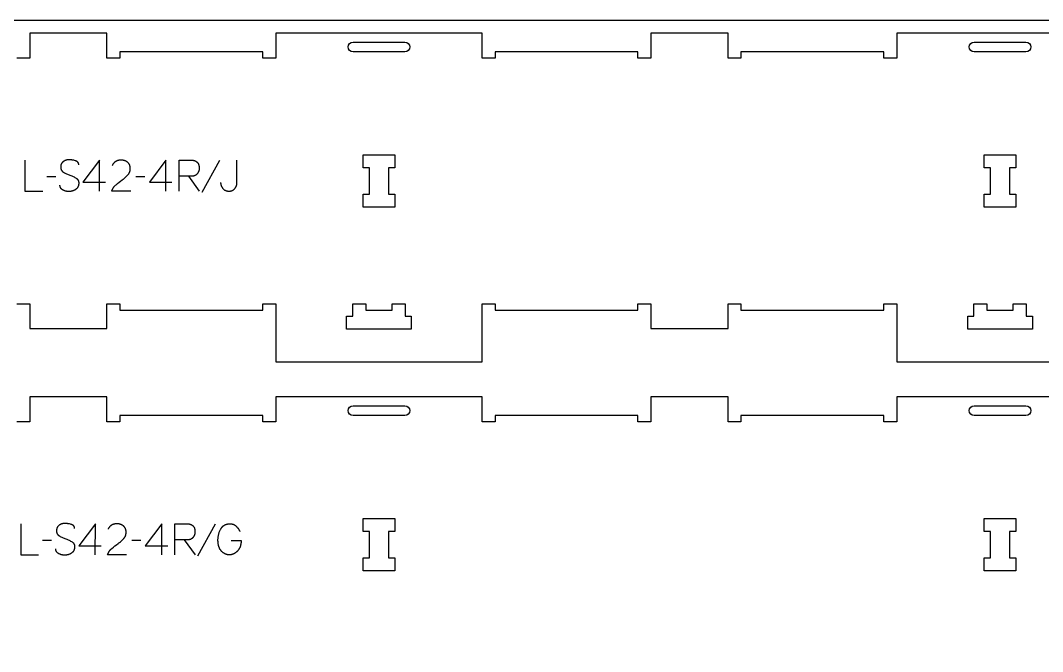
# Model space of a CAD drawing. Extents: x -10701 to -7518, y -36097 to -28504.
# Drawn here: x -9725 to -8737, y -32458 to -31848 of the extents above; entities that cross this region are included whole.
import ezdxf

# ---------------------------------------------------------------- set-up
doc = ezdxf.new("R2010")
doc.units = 0
for name, color, linetype in [('0_SHEET_SPRUCEPLY_2440X122', 1, 'CONTINUOUS'), ('1_ANYTOOL_1MMDEEP_LABELS_S', 2, 'CONTINUOUS'), ('3_ANYTOOL_CUTTHROUGH_INSID', 4, 'CONTINUOUS'), ('4_ANYTOOL_CUTTHROUGH_OUTSI', 5, 'CONTINUOUS')]:
    doc.layers.add(name, color=color, linetype=linetype)

msp = doc.modelspace()

# ---------------------------------------------------------------- linework, layer by layer
at = {"layer": '0_SHEET_SPRUCEPLY_2440X122'}
msp.add_lwpolyline([(-10329.71, -31847.8), (-10329.71, -33067.8), (-7889.71, -33067.8), (-7889.71, -31847.8)], close=True, dxfattribs=at)
at = {"layer": '1_ANYTOOL_1MMDEEP_LABELS_S'}
for points in [[(-9720.25, -31982.82), (-9720.25, -32012.82), (-9703.15, -32012.82)], [(-9668.27, -31987.4), (-9668.27, -31987.21), (-9668.27, -31987.12), (-9668.28, -31987.03), (-9668.29, -31986.94), (-9668.29, -31986.85), (-9668.3, -31986.76), (-9668.32, -31986.67), (-9668.33, -31986.59), (-9668.35, -31986.5), (-9668.36, -31986.42), (-9668.38, -31986.33), (-9668.4, -31986.25), (-9668.42, -31986.17), (-9668.45, -31986.09), (-9668.47, -31986.01), (-9668.5, -31985.93), (-9668.52, -31985.86), (-9668.55, -31985.78), (-9668.59, -31985.7), (-9668.62, -31985.63), (-9668.65, -31985.56), (-9668.69, -31985.49), (-9668.73, -31985.41), (-9668.77, -31985.34), (-9668.81, -31985.28), (-9668.85, -31985.21), (-9668.89, -31985.14), (-9668.94, -31985.07), (-9668.99, -31985.01), (-9669.03, -31984.95), (-9669.08, -31984.88), (-9669.14, -31984.82), (-9669.19, -31984.76), (-9669.25, -31984.7), (-9669.3, -31984.64), (-9669.36, -31984.58), (-9669.42, -31984.53), (-9669.48, -31984.47), (-9669.55, -31984.42), (-9669.61, -31984.36), (-9669.68, -31984.31), (-9669.75, -31984.26), (-9669.81, -31984.21), (-9669.89, -31984.16), (-9669.96, -31984.11), (-9670.03, -31984.06), (-9670.11, -31984.02), (-9670.19, -31983.97), (-9670.27, -31983.93), (-9670.35, -31983.89), (-9670.43, -31983.84), (-9670.6, -31983.76), (-9670.78, -31983.68), (-9670.96, -31983.61), (-9671.15, -31983.54), (-9671.34, -31983.48), (-9671.54, -31983.42), (-9672.36, -31983.19), (-9673.16, -31983), (-9673.94, -31982.84), (-9674.71, -31982.71), (-9675.09, -31982.65), (-9675.47, -31982.61), (-9675.84, -31982.56), (-9676.21, -31982.53), (-9676.57, -31982.51), (-9676.94, -31982.49), (-9677.3, -31982.48), (-9677.65, -31982.47), (-9677.85, -31982.47), (-9678.04, -31982.48), (-9678.23, -31982.49), (-9678.42, -31982.5), (-9678.61, -31982.52), (-9678.8, -31982.54), (-9678.99, -31982.56), (-9679.18, -31982.59), (-9679.36, -31982.62), (-9679.54, -31982.65), (-9679.73, -31982.69), (-9679.91, -31982.73), (-9680.09, -31982.77), (-9680.27, -31982.82), (-9680.44, -31982.87), (-9680.62, -31982.93), (-9680.79, -31982.99), (-9680.97, -31983.05), (-9681.14, -31983.11), (-9681.31, -31983.18), (-9681.48, -31983.26), (-9681.65, -31983.33), (-9681.82, -31983.41), (-9681.98, -31983.5), (-9682.15, -31983.58), (-9682.31, -31983.68), (-9682.47, -31983.77), (-9682.63, -31983.87), (-9682.79, -31983.97), (-9682.95, -31984.07), (-9683.11, -31984.18), (-9683.27, -31984.29), (-9683.42, -31984.41), (-9683.57, -31984.53), (-9683.71, -31984.65), (-9683.85, -31984.77), (-9683.98, -31984.9), (-9684.11, -31985.03), (-9684.23, -31985.17), (-9684.35, -31985.3), (-9684.47, -31985.44), (-9684.58, -31985.59), (-9684.68, -31985.73), (-9684.78, -31985.88), (-9684.87, -31986.03), (-9684.96, -31986.19), (-9685.05, -31986.35), (-9685.13, -31986.51), (-9685.2, -31986.67), (-9685.28, -31986.84), (-9685.34, -31987.01), (-9685.4, -31987.18), (-9685.46, -31987.36), (-9685.51, -31987.54), (-9685.55, -31987.72), (-9685.6, -31987.91), (-9685.63, -31988.09), (-9685.66, -31988.29), (-9685.69, -31988.48), (-9685.71, -31988.68), (-9685.73, -31988.88), (-9685.74, -31989.08), (-9685.75, -31989.29), (-9685.75, -31989.5), (-9685.75, -31989.72), (-9685.74, -31989.93), (-9685.73, -31990.14), (-9685.71, -31990.34), (-9685.68, -31990.54), (-9685.65, -31990.74), (-9685.62, -31990.93), (-9685.57, -31991.12), (-9685.53, -31991.3), (-9685.47, -31991.49), (-9685.42, -31991.67), (-9685.35, -31991.84), (-9685.32, -31991.93), (-9685.28, -31992.01), (-9685.25, -31992.09), (-9685.21, -31992.18), (-9685.17, -31992.26), (-9685.13, -31992.34), (-9685.09, -31992.42), (-9685.04, -31992.5), (-9685, -31992.58), (-9684.95, -31992.66), (-9684.91, -31992.73), (-9684.86, -31992.81), (-9684.81, -31992.88), (-9684.75, -31992.96), (-9684.7, -31993.03), (-9684.65, -31993.1), (-9684.59, -31993.18), (-9684.53, -31993.25), (-9684.47, -31993.31), (-9684.41, -31993.38), (-9684.35, -31993.45), (-9684.29, -31993.52), (-9684.23, -31993.58), (-9684.16, -31993.65), (-9684.02, -31993.77), (-9683.88, -31993.9), (-9683.74, -31994.02), (-9683.59, -31994.13), (-9683.43, -31994.24), (-9683.27, -31994.35), (-9683.1, -31994.46), (-9682.92, -31994.56), (-9682.21, -31994.95), (-9681.48, -31995.33), (-9680.73, -31995.7), (-9679.97, -31996.05), (-9679.19, -31996.4), (-9678.39, -31996.73), (-9677.58, -31997.05), (-9676.75, -31997.37), (-9675.93, -31997.68), (-9675.12, -31998.01), (-9674.33, -31998.35), (-9673.57, -31998.71), (-9672.82, -31999.08), (-9672.1, -31999.48), (-9671.39, -31999.88), (-9670.71, -32000.3), (-9670.54, -32000.41), (-9670.38, -32000.52), (-9670.23, -32000.64), (-9670.15, -32000.7), (-9670.08, -32000.76), (-9670.01, -32000.82), (-9669.94, -32000.89), (-9669.87, -32000.95), (-9669.8, -32001.02), (-9669.74, -32001.08), (-9669.67, -32001.15), (-9669.61, -32001.22), (-9669.55, -32001.28), (-9669.49, -32001.35), (-9669.43, -32001.42), (-9669.37, -32001.5), (-9669.31, -32001.57), (-9669.26, -32001.64), (-9669.21, -32001.72), (-9669.16, -32001.79), (-9669.11, -32001.87), (-9669.06, -32001.95), (-9669.01, -32002.03), (-9668.96, -32002.11), (-9668.92, -32002.19), (-9668.88, -32002.27), (-9668.84, -32002.35), (-9668.8, -32002.43), (-9668.76, -32002.52), (-9668.72, -32002.6), (-9668.69, -32002.69), (-9668.65, -32002.78), (-9668.62, -32002.87), (-9668.59, -32002.96), (-9668.56, -32003.05), (-9668.53, -32003.14), (-9668.51, -32003.23), (-9668.46, -32003.42), (-9668.41, -32003.61), (-9668.38, -32003.81), (-9668.35, -32004.01), (-9668.32, -32004.21), (-9668.3, -32004.42), (-9668.29, -32004.63), (-9668.28, -32004.84), (-9668.28, -32005.06), (-9668.28, -32005.29), (-9668.29, -32005.51), (-9668.31, -32005.74), (-9668.33, -32005.98), (-9668.36, -32006.2), (-9668.39, -32006.43), (-9668.42, -32006.65), (-9668.46, -32006.86), (-9668.51, -32007.08), (-9668.56, -32007.28), (-9668.62, -32007.49), (-9668.68, -32007.69), (-9668.75, -32007.89), (-9668.82, -32008.08), (-9668.89, -32008.27), (-9668.98, -32008.46), (-9669.06, -32008.64), (-9669.15, -32008.82), (-9669.25, -32009), (-9669.35, -32009.17), (-9669.46, -32009.34), (-9669.57, -32009.5), (-9669.69, -32009.66), (-9669.81, -32009.82), (-9669.94, -32009.97), (-9670.07, -32010.12), (-9670.2, -32010.26), (-9670.35, -32010.41), (-9670.49, -32010.54), (-9670.65, -32010.68), (-9670.8, -32010.81), (-9670.96, -32010.94), (-9671.13, -32011.06), (-9671.3, -32011.18), (-9671.48, -32011.29), (-9671.84, -32011.51), (-9672.2, -32011.72), (-9672.57, -32011.91), (-9672.94, -32012.09), (-9673.32, -32012.26), (-9673.7, -32012.41), (-9673.89, -32012.48), (-9674.08, -32012.55), (-9674.27, -32012.61), (-9674.46, -32012.67), (-9674.66, -32012.73), (-9674.85, -32012.78), (-9675.05, -32012.83), (-9675.24, -32012.88), (-9675.44, -32012.92), (-9675.64, -32012.96), (-9675.84, -32012.99), (-9676.04, -32013.03), (-9676.24, -32013.05), (-9676.44, -32013.08), (-9676.85, -32013.12), (-9677.26, -32013.15), (-9677.67, -32013.16), (-9678.09, -32013.16), (-9678.49, -32013.14), (-9678.9, -32013.12), (-9679.3, -32013.08), (-9679.69, -32013.03), (-9680.08, -32012.96), (-9680.47, -32012.88), (-9680.85, -32012.79), (-9681.23, -32012.69), (-9681.6, -32012.58), (-9681.97, -32012.45), (-9682.33, -32012.31), (-9682.69, -32012.15), (-9683.04, -32011.99), (-9683.39, -32011.81), (-9683.74, -32011.62), (-9683.91, -32011.52), (-9684.07, -32011.41), (-9684.23, -32011.31), (-9684.38, -32011.2), (-9684.53, -32011.08), (-9684.67, -32010.97), (-9684.81, -32010.85), (-9684.94, -32010.73), (-9685.06, -32010.61), (-9685.18, -32010.48), (-9685.3, -32010.35), (-9685.41, -32010.22), (-9685.46, -32010.15), (-9685.51, -32010.08), (-9685.56, -32010.01), (-9685.61, -32009.94), (-9685.66, -32009.87), (-9685.71, -32009.8), (-9685.75, -32009.73), (-9685.79, -32009.65), (-9685.84, -32009.58), (-9685.88, -32009.51), (-9685.92, -32009.43), (-9685.95, -32009.36), (-9685.99, -32009.28), (-9686.03, -32009.2), (-9686.06, -32009.13), (-9686.09, -32009.05), (-9686.13, -32008.97), (-9686.16, -32008.89), (-9686.18, -32008.81), (-9686.21, -32008.73), (-9686.26, -32008.56), (-9686.31, -32008.39), (-9686.35, -32008.22), (-9686.38, -32008.05), (-9686.41, -32007.87), (-9686.44, -32007.69), (-9686.46, -32007.51), (-9686.47, -32007.32), (-9686.48, -32007.14), (-9686.48, -32006.94)], [(-9648.25, -32012.82), (-9648.21, -31982.77), (-9664.24, -32004.16)], [(-9618.04, -32012.77), (-9636.34, -32012.73), (-9636.19, -32012.27), (-9636.11, -32012.05), (-9636.03, -32011.83), (-9635.94, -32011.61), (-9635.85, -32011.39), (-9635.76, -32011.18), (-9635.67, -32010.96), (-9635.57, -32010.75), (-9635.46, -32010.55), (-9635.36, -32010.34), (-9635.24, -32010.14), (-9635.13, -32009.94), (-9635.01, -32009.74), (-9634.89, -32009.54), (-9634.77, -32009.35), (-9634.64, -32009.16), (-9634.51, -32008.97), (-9634.37, -32008.78), (-9634.23, -32008.6), (-9634.09, -32008.42), (-9633.94, -32008.24), (-9633.79, -32008.06), (-9633.64, -32007.89), (-9633.48, -32007.72), (-9633.32, -32007.55), (-9633.16, -32007.38), (-9632.99, -32007.22), (-9632.82, -32007.05), (-9632.65, -32006.89), (-9632.29, -32006.58), (-9630.81, -32005.36), (-9629.32, -32004.17), (-9627.81, -32003.02), (-9626.29, -32001.89), (-9625.53, -32001.33), (-9624.8, -32000.76), (-9624.09, -32000.18), (-9623.4, -31999.59), (-9622.73, -31999), (-9622.09, -31998.4), (-9621.47, -31997.79), (-9620.87, -31997.17), (-9620.72, -31997.02), (-9620.58, -31996.86), (-9620.44, -31996.7), (-9620.31, -31996.53), (-9620.19, -31996.37), (-9620.06, -31996.2), (-9619.95, -31996.03), (-9619.83, -31995.86), (-9619.73, -31995.68), (-9619.62, -31995.51), (-9619.52, -31995.33), (-9619.43, -31995.15), (-9619.34, -31994.96), (-9619.25, -31994.78), (-9619.17, -31994.59), (-9619.1, -31994.4), (-9619.03, -31994.21), (-9618.96, -31994.01), (-9618.9, -31993.81), (-9618.84, -31993.61), (-9618.79, -31993.41), (-9618.74, -31993.21), (-9618.69, -31993), (-9618.66, -31992.79), (-9618.62, -31992.58), (-9618.59, -31992.37), (-9618.57, -31992.15), (-9618.55, -31991.94), (-9618.53, -31991.72), (-9618.52, -31991.5), (-9618.51, -31991.27), (-9618.51, -31991.04), (-9618.51, -31990.79), (-9618.52, -31990.55), (-9618.53, -31990.31), (-9618.55, -31990.07), (-9618.57, -31989.83), (-9618.6, -31989.6), (-9618.63, -31989.37), (-9618.67, -31989.15), (-9618.71, -31988.93), (-9618.76, -31988.71), (-9618.81, -31988.5), (-9618.86, -31988.29), (-9618.93, -31988.09), (-9618.99, -31987.89), (-9619.06, -31987.69), (-9619.14, -31987.5), (-9619.22, -31987.31), (-9619.31, -31987.12), (-9619.4, -31986.94), (-9619.5, -31986.76), (-9619.6, -31986.59), (-9619.7, -31986.42), (-9619.81, -31986.25), (-9619.93, -31986.09), (-9620.05, -31985.93), (-9620.18, -31985.77), (-9620.31, -31985.62), (-9620.44, -31985.47), (-9620.58, -31985.33), (-9620.73, -31985.19), (-9620.88, -31985.05), (-9621.04, -31984.92), (-9621.2, -31984.79), (-9621.36, -31984.66), (-9621.52, -31984.54), (-9621.69, -31984.42), (-9621.86, -31984.31), (-9622.03, -31984.2), (-9622.21, -31984.1), (-9622.38, -31984), (-9622.56, -31983.9), (-9622.75, -31983.81), (-9622.93, -31983.72), (-9623.12, -31983.64), (-9623.31, -31983.56), (-9623.5, -31983.48), (-9623.7, -31983.41), (-9623.9, -31983.34), (-9624.1, -31983.28), (-9624.3, -31983.22), (-9624.51, -31983.16), (-9624.72, -31983.11), (-9624.93, -31983.06), (-9625.14, -31983.02), (-9625.36, -31982.98), (-9625.58, -31982.95), (-9625.8, -31982.92), (-9626.02, -31982.89), (-9626.25, -31982.87), (-9626.48, -31982.85), (-9626.71, -31982.83), (-9626.95, -31982.82), (-9627.42, -31982.82), (-9627.79, -31982.82), (-9628.15, -31982.84), (-9628.5, -31982.86), (-9628.85, -31982.9), (-9629.19, -31982.94), (-9629.52, -31982.99), (-9629.85, -31983.06), (-9630.17, -31983.13), (-9630.48, -31983.22), (-9630.64, -31983.27), (-9630.79, -31983.31), (-9630.94, -31983.36), (-9631.09, -31983.42), (-9631.24, -31983.47), (-9631.39, -31983.53), (-9631.53, -31983.59), (-9631.68, -31983.66), (-9631.82, -31983.72), (-9631.96, -31983.79), (-9632.1, -31983.86), (-9632.23, -31983.94), (-9632.37, -31984.01), (-9632.5, -31984.09), (-9632.63, -31984.17), (-9632.76, -31984.25), (-9632.89, -31984.34), (-9633.02, -31984.43), (-9633.14, -31984.52), (-9633.27, -31984.61), (-9633.39, -31984.71), (-9633.51, -31984.81), (-9633.63, -31984.91), (-9633.75, -31985.01), (-9633.86, -31985.12), (-9633.97, -31985.23), (-9634.09, -31985.34), (-9634.2, -31985.45), (-9634.31, -31985.57), (-9634.41, -31985.68), (-9634.52, -31985.81), (-9634.62, -31985.93), (-9634.83, -31986.18), (-9635.02, -31986.45), (-9635.21, -31986.72), (-9635.4, -31987), (-9635.57, -31987.3), (-9635.74, -31987.6), (-9635.91, -31987.92)], [(-9584.05, -32012.82), (-9584.01, -31982.77), (-9600.04, -32004.16)], [(-9571.28, -32012.82), (-9571.28, -31982.82), (-9559.92, -31982.82), (-9559.43, -31982.82), (-9558.96, -31982.85), (-9558.73, -31982.86), (-9558.5, -31982.88), (-9558.27, -31982.91), (-9558.05, -31982.94), (-9557.84, -31982.97), (-9557.63, -31983.01), (-9557.42, -31983.05), (-9557.21, -31983.09), (-9557.01, -31983.14), (-9556.82, -31983.19), (-9556.62, -31983.25), (-9556.43, -31983.31), (-9556.25, -31983.37), (-9556.07, -31983.44), (-9555.89, -31983.51), (-9555.72, -31983.58), (-9555.55, -31983.66), (-9555.38, -31983.74), (-9555.22, -31983.83), (-9555.06, -31983.92), (-9554.91, -31984.01), (-9554.76, -31984.11), (-9554.62, -31984.21), (-9554.47, -31984.32), (-9554.34, -31984.43), (-9554.2, -31984.54), (-9554.07, -31984.66), (-9553.94, -31984.78), (-9553.82, -31984.9), (-9553.7, -31985.03), (-9553.59, -31985.16), (-9553.48, -31985.3), (-9553.37, -31985.44), (-9553.27, -31985.58), (-9553.17, -31985.73), (-9553.07, -31985.88), (-9552.98, -31986.03), (-9552.89, -31986.19), (-9552.81, -31986.36), (-9552.73, -31986.52), (-9552.65, -31986.69), (-9552.58, -31986.87), (-9552.51, -31987.05), (-9552.45, -31987.23), (-9552.39, -31987.41), (-9552.33, -31987.6), (-9552.28, -31987.8), (-9552.23, -31987.99), (-9552.19, -31988.19), (-9552.15, -31988.4), (-9552.11, -31988.61), (-9552.08, -31988.82), (-9552.05, -31989.04), (-9552.02, -31989.26), (-9552, -31989.48), (-9551.98, -31989.71), (-9551.96, -31990.18), (-9551.95, -31990.66), (-9551.95, -31990.83), (-9551.96, -31991.01), (-9551.97, -31991.18), (-9551.98, -31991.36), (-9551.99, -31991.53), (-9552.01, -31991.7), (-9552.04, -31991.87), (-9552.06, -31992.04), (-9552.09, -31992.21), (-9552.12, -31992.38), (-9552.16, -31992.55), (-9552.2, -31992.71), (-9552.24, -31992.88), (-9552.29, -31993.04), (-9552.34, -31993.21), (-9552.4, -31993.37), (-9552.45, -31993.53), (-9552.51, -31993.69), (-9552.58, -31993.85), (-9552.65, -31994.01), (-9552.72, -31994.17), (-9552.79, -31994.32), (-9552.87, -31994.48), (-9552.95, -31994.64), (-9553.04, -31994.79), (-9553.13, -31994.94), (-9553.22, -31995.1), (-9553.31, -31995.25), (-9553.41, -31995.4), (-9553.51, -31995.55), (-9553.62, -31995.7), (-9553.73, -31995.84), (-9553.84, -31995.99), (-9553.96, -31996.13), (-9554.07, -31996.27), (-9554.19, -31996.4), (-9554.32, -31996.53), (-9554.44, -31996.65), (-9554.57, -31996.77), (-9554.7, -31996.88), (-9554.83, -31996.99), (-9554.96, -31997.1), (-9555.1, -31997.2), (-9555.24, -31997.29), (-9555.38, -31997.38), (-9555.52, -31997.47), (-9555.67, -31997.55), (-9555.81, -31997.63), (-9555.96, -31997.71), (-9556.12, -31997.78), (-9556.27, -31997.84), (-9556.43, -31997.9), (-9556.59, -31997.96), (-9556.75, -31998.01), (-9556.92, -31998.06), (-9557.08, -31998.1), (-9557.25, -31998.14), (-9557.43, -31998.18), (-9557.6, -31998.2), (-9557.78, -31998.23), (-9557.96, -31998.25), (-9558.14, -31998.27), (-9558.32, -31998.28), (-9560.24, -31998.35), (-9562.28, -31998.37), (-9571.24, -31998.37)], [(-9532.32, -31983.29), (-9549.51, -32014.06)], [(-9531.25, -32004.33), (-9531.25, -32004.54), (-9531.24, -32004.74), (-9531.23, -32004.95), (-9531.22, -32005.15), (-9531.2, -32005.36), (-9531.17, -32005.56), (-9531.15, -32005.76), (-9531.11, -32005.95), (-9531.08, -32006.15), (-9531.04, -32006.34), (-9530.99, -32006.54), (-9530.94, -32006.73), (-9530.89, -32006.92), (-9530.83, -32007.11), (-9530.77, -32007.29), (-9530.7, -32007.48), (-9530.63, -32007.66), (-9530.55, -32007.85), (-9530.47, -32008.03), (-9530.39, -32008.21), (-9530.3, -32008.39), (-9530.21, -32008.56), (-9530.11, -32008.74), (-9530.01, -32008.91), (-9529.9, -32009.08), (-9529.79, -32009.25), (-9529.68, -32009.42), (-9529.56, -32009.59), (-9529.44, -32009.76), (-9529.31, -32009.92), (-9529.18, -32010.08), (-9529.04, -32010.24), (-9528.9, -32010.4), (-9528.76, -32010.56), (-9528.62, -32010.7), (-9528.47, -32010.85), (-9528.32, -32010.98), (-9528.17, -32011.12), (-9528.01, -32011.25), (-9527.85, -32011.37), (-9527.69, -32011.49), (-9527.53, -32011.6), (-9527.36, -32011.71), (-9527.19, -32011.81), (-9527.02, -32011.91), (-9526.85, -32012), (-9526.67, -32012.09), (-9526.49, -32012.17), (-9526.31, -32012.25), (-9526.12, -32012.32), (-9525.93, -32012.39), (-9525.74, -32012.45), (-9525.55, -32012.51), (-9525.35, -32012.56), (-9525.15, -32012.61), (-9524.95, -32012.65), (-9524.75, -32012.69), (-9524.54, -32012.73), (-9524.33, -32012.75), (-9524.12, -32012.78), (-9523.9, -32012.79), (-9523.68, -32012.81), (-9523.46, -32012.81), (-9523.24, -32012.82), (-9523.02, -32012.81), (-9522.81, -32012.81), (-9522.61, -32012.79), (-9522.4, -32012.78), (-9522.2, -32012.76), (-9522, -32012.73), (-9521.8, -32012.7), (-9521.6, -32012.67), (-9521.41, -32012.63), (-9521.22, -32012.59), (-9521.03, -32012.54), (-9520.85, -32012.48), (-9520.66, -32012.43), (-9520.48, -32012.36), (-9520.31, -32012.3), (-9520.13, -32012.23), (-9519.96, -32012.15), (-9519.79, -32012.07), (-9519.62, -32011.98), (-9519.45, -32011.89), (-9519.29, -32011.8), (-9519.13, -32011.7), (-9518.97, -32011.6), (-9518.82, -32011.49), (-9518.66, -32011.38), (-9518.51, -32011.26), (-9518.37, -32011.14), (-9518.22, -32011.01), (-9518.08, -32010.88), (-9517.94, -32010.74), (-9517.8, -32010.6), (-9517.67, -32010.46), (-9517.53, -32010.31), (-9517.41, -32010.16), (-9517.28, -32010.01), (-9517.16, -32009.85), (-9517.05, -32009.7), (-9516.94, -32009.54), (-9516.83, -32009.38), (-9516.73, -32009.22), (-9516.63, -32009.05), (-9516.54, -32008.88), (-9516.45, -32008.72), (-9516.36, -32008.55), (-9516.28, -32008.37), (-9516.2, -32008.2), (-9516.13, -32008.02), (-9516.06, -32007.84), (-9515.99, -32007.66), (-9515.93, -32007.48), (-9515.88, -32007.3), (-9515.82, -32007.11), (-9515.78, -32006.92), (-9515.73, -32006.73), (-9515.69, -32006.54), (-9515.66, -32006.34), (-9515.63, -32006.15), (-9515.6, -32005.95), (-9515.57, -32005.75), (-9515.56, -32005.55), (-9515.54, -32005.34), (-9515.53, -32005.13), (-9515.52, -32004.93), (-9515.52, -32004.72), (-9515.52, -31982.82)], [(-9690.51, -31998.93), (-9699.29, -31999.02)], [(-9604.32, -31998.93), (-9613.11, -31999.02)], [(-9562.28, -31998.37), (-9551.82, -32012.86)], [(-9664.24, -32004.16), (-9642.47, -32004.16)], [(-9600.04, -32004.16), (-9578.27, -32004.16)], [(-9724.29, -32334.3), (-9724.29, -32364.3), (-9707.19, -32364.3)], [(-9672.3, -32338.89), (-9672.3, -32338.7), (-9672.31, -32338.61), (-9672.31, -32338.51), (-9672.32, -32338.42), (-9672.33, -32338.33), (-9672.34, -32338.25), (-9672.35, -32338.16), (-9672.37, -32338.07), (-9672.38, -32337.99), (-9672.4, -32337.9), (-9672.42, -32337.82), (-9672.44, -32337.74), (-9672.46, -32337.66), (-9672.48, -32337.58), (-9672.51, -32337.5), (-9672.53, -32337.42), (-9672.56, -32337.34), (-9672.59, -32337.26), (-9672.62, -32337.19), (-9672.65, -32337.12), (-9672.69, -32337.04), (-9672.72, -32336.97), (-9672.76, -32336.9), (-9672.8, -32336.83), (-9672.84, -32336.76), (-9672.88, -32336.69), (-9672.93, -32336.63), (-9672.97, -32336.56), (-9673.02, -32336.49), (-9673.07, -32336.43), (-9673.12, -32336.37), (-9673.17, -32336.31), (-9673.23, -32336.25), (-9673.28, -32336.19), (-9673.34, -32336.13), (-9673.4, -32336.07), (-9673.46, -32336.01), (-9673.52, -32335.96), (-9673.58, -32335.9), (-9673.65, -32335.85), (-9673.71, -32335.8), (-9673.78, -32335.75), (-9673.85, -32335.69), (-9673.92, -32335.65), (-9673.99, -32335.6), (-9674.07, -32335.55), (-9674.15, -32335.5), (-9674.22, -32335.46), (-9674.3, -32335.41), (-9674.38, -32335.37), (-9674.47, -32335.33), (-9674.64, -32335.25), (-9674.81, -32335.17), (-9674.99, -32335.1), (-9675.18, -32335.03), (-9675.38, -32334.96), (-9675.58, -32334.9), (-9676.39, -32334.68), (-9677.19, -32334.49), (-9677.98, -32334.33), (-9678.75, -32334.19), (-9679.13, -32334.14), (-9679.5, -32334.09), (-9679.88, -32334.05), (-9680.24, -32334.02), (-9680.61, -32333.99), (-9680.97, -32333.97), (-9681.33, -32333.96), (-9681.69, -32333.96), (-9681.88, -32333.96), (-9682.08, -32333.96), (-9682.27, -32333.97), (-9682.46, -32333.99), (-9682.65, -32334), (-9682.84, -32334.02), (-9683.02, -32334.04), (-9683.21, -32334.07), (-9683.4, -32334.1), (-9683.58, -32334.14), (-9683.76, -32334.17), (-9683.94, -32334.21), (-9684.12, -32334.26), (-9684.3, -32334.31), (-9684.48, -32334.36), (-9684.65, -32334.41), (-9684.83, -32334.47), (-9685, -32334.53), (-9685.18, -32334.6), (-9685.35, -32334.67), (-9685.52, -32334.74), (-9685.68, -32334.82), (-9685.85, -32334.9), (-9686.02, -32334.98), (-9686.18, -32335.07), (-9686.35, -32335.16), (-9686.51, -32335.25), (-9686.67, -32335.35), (-9686.83, -32335.45), (-9686.99, -32335.56), (-9687.15, -32335.67), (-9687.3, -32335.78), (-9687.45, -32335.89), (-9687.6, -32336.01), (-9687.75, -32336.13), (-9687.88, -32336.26), (-9688.02, -32336.39), (-9688.15, -32336.52), (-9688.27, -32336.65), (-9688.39, -32336.79), (-9688.5, -32336.93), (-9688.61, -32337.07), (-9688.72, -32337.22), (-9688.82, -32337.36), (-9688.91, -32337.52), (-9689, -32337.67), (-9689.09, -32337.83), (-9689.17, -32337.99), (-9689.24, -32338.16), (-9689.31, -32338.32), (-9689.38, -32338.49), (-9689.44, -32338.67), (-9689.49, -32338.84), (-9689.54, -32339.02), (-9689.59, -32339.21), (-9689.63, -32339.39), (-9689.67, -32339.58), (-9689.7, -32339.77), (-9689.73, -32339.97), (-9689.75, -32340.16), (-9689.77, -32340.37), (-9689.78, -32340.57), (-9689.78, -32340.78), (-9689.79, -32340.99), (-9689.78, -32341.2), (-9689.78, -32341.41), (-9689.76, -32341.62), (-9689.74, -32341.82), (-9689.72, -32342.02), (-9689.69, -32342.22), (-9689.65, -32342.41), (-9689.61, -32342.6), (-9689.56, -32342.79), (-9689.51, -32342.97), (-9689.45, -32343.15), (-9689.39, -32343.32), (-9689.36, -32343.41), (-9689.32, -32343.5), (-9689.28, -32343.58), (-9689.25, -32343.66), (-9689.21, -32343.74), (-9689.17, -32343.83), (-9689.12, -32343.91), (-9689.08, -32343.99), (-9689.03, -32344.06), (-9688.99, -32344.14), (-9688.94, -32344.22), (-9688.89, -32344.29), (-9688.84, -32344.37), (-9688.79, -32344.44), (-9688.74, -32344.52), (-9688.68, -32344.59), (-9688.63, -32344.66), (-9688.57, -32344.73), (-9688.51, -32344.8), (-9688.45, -32344.87), (-9688.39, -32344.94), (-9688.33, -32345), (-9688.26, -32345.07), (-9688.2, -32345.13), (-9688.06, -32345.26), (-9687.92, -32345.38), (-9687.77, -32345.5), (-9687.62, -32345.62), (-9687.46, -32345.73), (-9687.3, -32345.84), (-9687.13, -32345.94), (-9686.96, -32346.04), (-9686.24, -32346.43), (-9685.51, -32346.81), (-9684.76, -32347.18), (-9684, -32347.54), (-9683.22, -32347.88), (-9682.43, -32348.22), (-9681.61, -32348.54), (-9680.79, -32348.85), (-9679.96, -32349.16), (-9679.16, -32349.49), (-9678.37, -32349.84), (-9677.6, -32350.2), (-9676.86, -32350.57), (-9676.13, -32350.96), (-9675.43, -32351.37), (-9674.74, -32351.79), (-9674.58, -32351.9), (-9674.42, -32352.01), (-9674.26, -32352.13), (-9674.19, -32352.19), (-9674.12, -32352.25), (-9674.04, -32352.31), (-9673.97, -32352.37), (-9673.9, -32352.43), (-9673.84, -32352.5), (-9673.77, -32352.57), (-9673.71, -32352.63), (-9673.64, -32352.7), (-9673.58, -32352.77), (-9673.52, -32352.84), (-9673.46, -32352.91), (-9673.41, -32352.98), (-9673.35, -32353.05), (-9673.3, -32353.13), (-9673.24, -32353.2), (-9673.19, -32353.28), (-9673.14, -32353.36), (-9673.09, -32353.43), (-9673.05, -32353.51), (-9673, -32353.59), (-9672.96, -32353.67), (-9672.91, -32353.75), (-9672.87, -32353.84), (-9672.83, -32353.92), (-9672.79, -32354), (-9672.76, -32354.09), (-9672.72, -32354.18), (-9672.69, -32354.26), (-9672.66, -32354.35), (-9672.62, -32354.44), (-9672.6, -32354.53), (-9672.57, -32354.62), (-9672.54, -32354.72), (-9672.49, -32354.9), (-9672.45, -32355.1), (-9672.41, -32355.29), (-9672.38, -32355.49), (-9672.36, -32355.69), (-9672.34, -32355.9), (-9672.32, -32356.11), (-9672.32, -32356.33), (-9672.31, -32356.55), (-9672.32, -32356.77), (-9672.33, -32357), (-9672.34, -32357.23), (-9672.37, -32357.46), (-9672.39, -32357.69), (-9672.42, -32357.91), (-9672.46, -32358.13), (-9672.5, -32358.35), (-9672.55, -32358.56), (-9672.6, -32358.77), (-9672.65, -32358.97), (-9672.72, -32359.18), (-9672.78, -32359.37), (-9672.85, -32359.57), (-9672.93, -32359.76), (-9673.01, -32359.94), (-9673.1, -32360.13), (-9673.19, -32360.31), (-9673.29, -32360.48), (-9673.39, -32360.65), (-9673.5, -32360.82), (-9673.61, -32360.98), (-9673.72, -32361.14), (-9673.85, -32361.3), (-9673.97, -32361.45), (-9674.1, -32361.6), (-9674.24, -32361.75), (-9674.38, -32361.89), (-9674.53, -32362.03), (-9674.68, -32362.16), (-9674.84, -32362.29), (-9675, -32362.42), (-9675.17, -32362.54), (-9675.34, -32362.66), (-9675.52, -32362.78), (-9675.88, -32363), (-9676.24, -32363.21), (-9676.61, -32363.4), (-9676.98, -32363.58), (-9677.35, -32363.74), (-9677.73, -32363.89), (-9677.92, -32363.97), (-9678.11, -32364.03), (-9678.31, -32364.1), (-9678.5, -32364.16), (-9678.69, -32364.21), (-9678.89, -32364.27), (-9679.08, -32364.31), (-9679.28, -32364.36), (-9679.48, -32364.4), (-9679.68, -32364.44), (-9679.88, -32364.48), (-9680.08, -32364.51), (-9680.28, -32364.54), (-9680.48, -32364.56), (-9680.88, -32364.6), (-9681.29, -32364.63), (-9681.71, -32364.64), (-9682.12, -32364.64), (-9682.53, -32364.63), (-9682.93, -32364.6), (-9683.33, -32364.56), (-9683.73, -32364.51), (-9684.12, -32364.45), (-9684.5, -32364.37), (-9684.89, -32364.28), (-9685.26, -32364.18), (-9685.63, -32364.06), (-9686, -32363.93), (-9686.36, -32363.79), (-9686.72, -32363.64), (-9687.08, -32363.47), (-9687.43, -32363.29), (-9687.77, -32363.1), (-9687.94, -32363), (-9688.1, -32362.9), (-9688.26, -32362.79), (-9688.42, -32362.68), (-9688.56, -32362.57), (-9688.7, -32362.45), (-9688.84, -32362.33), (-9688.97, -32362.21), (-9689.1, -32362.09), (-9689.22, -32361.96), (-9689.33, -32361.83), (-9689.44, -32361.7), (-9689.5, -32361.63), (-9689.55, -32361.56), (-9689.6, -32361.5), (-9689.65, -32361.43), (-9689.7, -32361.36), (-9689.74, -32361.28), (-9689.79, -32361.21), (-9689.83, -32361.14), (-9689.87, -32361.07), (-9689.91, -32360.99), (-9689.95, -32360.92), (-9689.99, -32360.84), (-9690.03, -32360.77), (-9690.06, -32360.69), (-9690.1, -32360.61), (-9690.13, -32360.53), (-9690.16, -32360.45), (-9690.19, -32360.37), (-9690.22, -32360.29), (-9690.25, -32360.21), (-9690.3, -32360.05), (-9690.34, -32359.88), (-9690.38, -32359.71), (-9690.42, -32359.53), (-9690.45, -32359.36), (-9690.47, -32359.18), (-9690.49, -32358.99), (-9690.5, -32358.81), (-9690.51, -32358.62), (-9690.52, -32358.43)], [(-9652.29, -32364.3), (-9652.24, -32334.26), (-9668.27, -32355.64)], [(-9622.07, -32364.26), (-9640.37, -32364.21), (-9640.23, -32363.76), (-9640.15, -32363.53), (-9640.07, -32363.31), (-9639.98, -32363.09), (-9639.89, -32362.88), (-9639.8, -32362.66), (-9639.7, -32362.45), (-9639.6, -32362.24), (-9639.5, -32362.03), (-9639.39, -32361.83), (-9639.28, -32361.62), (-9639.17, -32361.42), (-9639.05, -32361.22), (-9638.93, -32361.03), (-9638.8, -32360.83), (-9638.67, -32360.64), (-9638.54, -32360.45), (-9638.41, -32360.27), (-9638.27, -32360.08), (-9638.13, -32359.9), (-9637.98, -32359.72), (-9637.83, -32359.55), (-9637.68, -32359.37), (-9637.52, -32359.2), (-9637.36, -32359.03), (-9637.2, -32358.86), (-9637.03, -32358.7), (-9636.86, -32358.54), (-9636.68, -32358.38), (-9636.32, -32358.06), (-9634.85, -32356.85), (-9633.35, -32355.66), (-9631.85, -32354.5), (-9630.32, -32353.37), (-9629.57, -32352.81), (-9628.83, -32352.24), (-9628.12, -32351.66), (-9627.44, -32351.08), (-9626.77, -32350.49), (-9626.12, -32349.88), (-9625.5, -32349.27), (-9624.9, -32348.66), (-9624.76, -32348.5), (-9624.62, -32348.34), (-9624.48, -32348.18), (-9624.35, -32348.02), (-9624.22, -32347.85), (-9624.1, -32347.68), (-9623.98, -32347.51), (-9623.87, -32347.34), (-9623.76, -32347.17), (-9623.66, -32346.99), (-9623.56, -32346.81), (-9623.46, -32346.63), (-9623.37, -32346.45), (-9623.29, -32346.26), (-9623.21, -32346.07), (-9623.13, -32345.88), (-9623.06, -32345.69), (-9623, -32345.49), (-9622.93, -32345.3), (-9622.88, -32345.1), (-9622.82, -32344.9), (-9622.77, -32344.69), (-9622.73, -32344.49), (-9622.69, -32344.28), (-9622.66, -32344.07), (-9622.63, -32343.85), (-9622.6, -32343.64), (-9622.58, -32343.42), (-9622.56, -32343.2), (-9622.55, -32342.98), (-9622.55, -32342.76), (-9622.54, -32342.53), (-9622.55, -32342.28), (-9622.55, -32342.03), (-9622.57, -32341.79), (-9622.58, -32341.55), (-9622.61, -32341.32), (-9622.63, -32341.09), (-9622.66, -32340.86), (-9622.7, -32340.64), (-9622.74, -32340.42), (-9622.79, -32340.2), (-9622.84, -32339.99), (-9622.9, -32339.78), (-9622.96, -32339.57), (-9623.03, -32339.37), (-9623.1, -32339.18), (-9623.18, -32338.98), (-9623.26, -32338.79), (-9623.34, -32338.61), (-9623.44, -32338.42), (-9623.53, -32338.25), (-9623.63, -32338.07), (-9623.74, -32337.9), (-9623.85, -32337.73), (-9623.97, -32337.57), (-9624.09, -32337.41), (-9624.21, -32337.26), (-9624.34, -32337.1), (-9624.48, -32336.96), (-9624.62, -32336.81), (-9624.77, -32336.67), (-9624.92, -32336.53), (-9625.07, -32336.4), (-9625.23, -32336.27), (-9625.39, -32336.15), (-9625.56, -32336.03), (-9625.73, -32335.91), (-9625.9, -32335.8), (-9626.07, -32335.69), (-9626.24, -32335.58), (-9626.42, -32335.48), (-9626.6, -32335.39), (-9626.78, -32335.29), (-9626.97, -32335.2), (-9627.16, -32335.12), (-9627.35, -32335.04), (-9627.54, -32334.96), (-9627.74, -32334.89), (-9627.93, -32334.83), (-9628.13, -32334.76), (-9628.34, -32334.7), (-9628.54, -32334.65), (-9628.75, -32334.6), (-9628.96, -32334.55), (-9629.18, -32334.51), (-9629.39, -32334.47), (-9629.61, -32334.43), (-9629.83, -32334.4), (-9630.06, -32334.37), (-9630.29, -32334.35), (-9630.51, -32334.33), (-9630.75, -32334.32), (-9630.98, -32334.31), (-9631.46, -32334.3), (-9631.82, -32334.31), (-9632.18, -32334.32), (-9632.54, -32334.35), (-9632.88, -32334.38), (-9633.22, -32334.42), (-9633.56, -32334.48), (-9633.89, -32334.54), (-9634.21, -32334.62), (-9634.52, -32334.7), (-9634.68, -32334.75), (-9634.83, -32334.8), (-9634.98, -32334.85), (-9635.13, -32334.9), (-9635.28, -32334.96), (-9635.42, -32335.02), (-9635.57, -32335.08), (-9635.71, -32335.14), (-9635.85, -32335.21), (-9635.99, -32335.28), (-9636.13, -32335.35), (-9636.27, -32335.42), (-9636.4, -32335.5), (-9636.54, -32335.58), (-9636.67, -32335.66), (-9636.8, -32335.74), (-9636.93, -32335.83), (-9637.05, -32335.91), (-9637.18, -32336), (-9637.3, -32336.1), (-9637.42, -32336.19), (-9637.55, -32336.29), (-9637.66, -32336.39), (-9637.78, -32336.5), (-9637.9, -32336.6), (-9638.01, -32336.71), (-9638.12, -32336.82), (-9638.23, -32336.94), (-9638.34, -32337.05), (-9638.45, -32337.17), (-9638.56, -32337.29), (-9638.66, -32337.41), (-9638.86, -32337.67), (-9639.06, -32337.93), (-9639.25, -32338.21), (-9639.43, -32338.49), (-9639.61, -32338.78), (-9639.78, -32339.09), (-9639.94, -32339.4)], [(-9588.09, -32364.3), (-9588.04, -32334.26), (-9604.07, -32355.64)], [(-9575.32, -32364.3), (-9575.32, -32334.3), (-9563.96, -32334.3), (-9563.47, -32334.31), (-9562.99, -32334.33), (-9562.76, -32334.35), (-9562.53, -32334.37), (-9562.31, -32334.39), (-9562.09, -32334.42), (-9561.87, -32334.46), (-9561.66, -32334.49), (-9561.45, -32334.53), (-9561.25, -32334.58), (-9561.05, -32334.62), (-9560.85, -32334.68), (-9560.66, -32334.73), (-9560.47, -32334.79), (-9560.29, -32334.85), (-9560.1, -32334.92), (-9559.93, -32334.99), (-9559.75, -32335.07), (-9559.59, -32335.14), (-9559.42, -32335.23), (-9559.26, -32335.31), (-9559.1, -32335.4), (-9558.95, -32335.5), (-9558.8, -32335.59), (-9558.65, -32335.7), (-9558.51, -32335.8), (-9558.37, -32335.91), (-9558.24, -32336.02), (-9558.11, -32336.14), (-9557.98, -32336.26), (-9557.86, -32336.39), (-9557.74, -32336.51), (-9557.62, -32336.65), (-9557.51, -32336.78), (-9557.41, -32336.92), (-9557.3, -32337.07), (-9557.2, -32337.21), (-9557.11, -32337.36), (-9557.02, -32337.52), (-9556.93, -32337.68), (-9556.85, -32337.84), (-9556.77, -32338.01), (-9556.69, -32338.18), (-9556.62, -32338.35), (-9556.55, -32338.53), (-9556.49, -32338.71), (-9556.42, -32338.9), (-9556.37, -32339.09), (-9556.32, -32339.28), (-9556.27, -32339.48), (-9556.22, -32339.68), (-9556.18, -32339.88), (-9556.14, -32340.09), (-9556.11, -32340.31), (-9556.08, -32340.52), (-9556.06, -32340.74), (-9556.04, -32340.97), (-9556.02, -32341.19), (-9555.99, -32341.66), (-9555.99, -32342.14), (-9555.99, -32342.32), (-9555.99, -32342.49), (-9556, -32342.67), (-9556.01, -32342.84), (-9556.03, -32343.02), (-9556.05, -32343.19), (-9556.07, -32343.36), (-9556.1, -32343.53), (-9556.13, -32343.7), (-9556.16, -32343.87), (-9556.2, -32344.03), (-9556.24, -32344.2), (-9556.28, -32344.36), (-9556.33, -32344.53), (-9556.38, -32344.69), (-9556.43, -32344.85), (-9556.49, -32345.02), (-9556.55, -32345.18), (-9556.61, -32345.34), (-9556.68, -32345.49), (-9556.75, -32345.65), (-9556.83, -32345.81), (-9556.91, -32345.97), (-9556.99, -32346.12), (-9557.07, -32346.28), (-9557.16, -32346.43), (-9557.25, -32346.58), (-9557.35, -32346.73), (-9557.45, -32346.88), (-9557.55, -32347.03), (-9557.66, -32347.18), (-9557.77, -32347.33), (-9557.88, -32347.47), (-9557.99, -32347.61), (-9558.11, -32347.75), (-9558.23, -32347.88), (-9558.35, -32348.01), (-9558.48, -32348.13), (-9558.6, -32348.25), (-9558.73, -32348.37), (-9558.86, -32348.48), (-9559, -32348.58), (-9559.13, -32348.68), (-9559.27, -32348.78), (-9559.41, -32348.87), (-9559.56, -32348.96), (-9559.7, -32349.04), (-9559.85, -32349.12), (-9560, -32349.19), (-9560.15, -32349.26), (-9560.31, -32349.33), (-9560.47, -32349.39), (-9560.63, -32349.44), (-9560.79, -32349.5), (-9560.95, -32349.54), (-9561.12, -32349.59), (-9561.29, -32349.63), (-9561.46, -32349.66), (-9561.64, -32349.69), (-9561.81, -32349.71), (-9561.99, -32349.74), (-9562.17, -32349.75), (-9562.36, -32349.76), (-9564.28, -32349.84), (-9566.32, -32349.86), (-9575.27, -32349.86)], [(-9536.36, -32334.77), (-9553.54, -32365.54)], [(-9521.14, -32350.5), (-9511.37, -32350.54), (-9511.41, -32351.37), (-9511.47, -32352.18), (-9511.51, -32352.57), (-9511.56, -32352.95), (-9511.61, -32353.33), (-9511.67, -32353.71), (-9511.74, -32354.07), (-9511.81, -32354.43), (-9511.89, -32354.79), (-9511.97, -32355.14), (-9512.07, -32355.48), (-9512.17, -32355.82), (-9512.27, -32356.14), (-9512.39, -32356.47), (-9512.5, -32356.79), (-9512.63, -32357.1), (-9512.76, -32357.4), (-9512.9, -32357.7), (-9513.05, -32357.99), (-9513.2, -32358.28), (-9513.36, -32358.56), (-9513.52, -32358.83), (-9513.69, -32359.09), (-9513.87, -32359.36), (-9514.06, -32359.61), (-9514.25, -32359.86), (-9514.45, -32360.1), (-9514.65, -32360.33), (-9514.86, -32360.56), (-9515.08, -32360.79), (-9515.3, -32361), (-9515.52, -32361.21), (-9515.75, -32361.41), (-9515.97, -32361.61), (-9516.2, -32361.8), (-9516.43, -32361.98), (-9516.66, -32362.16), (-9516.89, -32362.33), (-9517.12, -32362.49), (-9517.35, -32362.64), (-9517.58, -32362.79), (-9517.82, -32362.93), (-9518.06, -32363.07), (-9518.29, -32363.2), (-9518.53, -32363.32), (-9518.77, -32363.43), (-9519.01, -32363.54), (-9519.25, -32363.64), (-9519.5, -32363.74), (-9519.74, -32363.82), (-9519.99, -32363.9), (-9520.24, -32363.98), (-9520.48, -32364.04), (-9520.73, -32364.1), (-9520.98, -32364.16), (-9521.24, -32364.21), (-9521.49, -32364.25), (-9521.74, -32364.28), (-9522, -32364.3), (-9522.26, -32364.32), (-9522.51, -32364.34), (-9522.77, -32364.34), (-9523.03, -32364.34), (-9523.29, -32364.33), (-9523.55, -32364.32), (-9523.8, -32364.3), (-9524.05, -32364.27), (-9524.31, -32364.23), (-9524.56, -32364.19), (-9524.81, -32364.14), (-9525.05, -32364.08), (-9525.3, -32364.02), (-9525.54, -32363.95), (-9525.79, -32363.87), (-9526.03, -32363.78), (-9526.27, -32363.69), (-9526.51, -32363.59), (-9526.75, -32363.49), (-9526.98, -32363.37), (-9527.22, -32363.25), (-9527.45, -32363.12), (-9527.68, -32362.99), (-9527.92, -32362.85), (-9528.14, -32362.7), (-9528.37, -32362.55), (-9528.6, -32362.38), (-9528.82, -32362.21), (-9529.05, -32362.04), (-9529.27, -32361.85), (-9529.49, -32361.66), (-9529.71, -32361.46), (-9529.93, -32361.26), (-9530.14, -32361.05), (-9530.36, -32360.83), (-9530.57, -32360.6), (-9530.77, -32360.37), (-9530.97, -32360.13), (-9531.16, -32359.88), (-9531.35, -32359.62), (-9531.52, -32359.36), (-9531.69, -32359.09), (-9531.86, -32358.81), (-9532.02, -32358.52), (-9532.17, -32358.22), (-9532.31, -32357.92), (-9532.45, -32357.61), (-9532.58, -32357.3), (-9532.7, -32356.97), (-9532.82, -32356.64), (-9532.93, -32356.3), (-9533.03, -32355.95), (-9533.13, -32355.59), (-9533.22, -32355.23), (-9533.3, -32354.86), (-9533.38, -32354.48), (-9533.45, -32354.09), (-9533.52, -32353.7), (-9533.57, -32353.3), (-9533.62, -32352.89), (-9533.67, -32352.47), (-9533.73, -32351.62), (-9533.77, -32350.73), (-9533.79, -32349.81), (-9533.78, -32349.14), (-9533.75, -32348.46), (-9533.69, -32347.79), (-9533.62, -32347.12), (-9533.53, -32346.45), (-9533.41, -32345.79), (-9533.27, -32345.13), (-9533.12, -32344.47), (-9532.94, -32343.82), (-9532.74, -32343.17), (-9532.52, -32342.52), (-9532.28, -32341.88), (-9532.02, -32341.24), (-9531.74, -32340.6), (-9531.43, -32339.97), (-9531.11, -32339.34), (-9530.94, -32339.03), (-9530.76, -32338.73), (-9530.57, -32338.44), (-9530.38, -32338.16), (-9530.18, -32337.89), (-9530.08, -32337.75), (-9529.97, -32337.62), (-9529.87, -32337.5), (-9529.76, -32337.37), (-9529.65, -32337.25), (-9529.54, -32337.13), (-9529.43, -32337.02), (-9529.31, -32336.9), (-9529.19, -32336.79), (-9529.08, -32336.68), (-9528.96, -32336.57), (-9528.83, -32336.47), (-9528.71, -32336.37), (-9528.58, -32336.27), (-9528.46, -32336.17), (-9528.33, -32336.08), (-9528.2, -32335.98), (-9528.06, -32335.89), (-9527.93, -32335.81), (-9527.79, -32335.72), (-9527.65, -32335.64), (-9527.51, -32335.56), (-9527.37, -32335.48), (-9527.23, -32335.41), (-9527.08, -32335.33), (-9526.94, -32335.26), (-9526.79, -32335.2), (-9526.64, -32335.13), (-9526.48, -32335.07), (-9526.33, -32335.01), (-9526.17, -32334.95), (-9526.01, -32334.9), (-9525.69, -32334.79), (-9525.36, -32334.7), (-9525.03, -32334.62), (-9524.69, -32334.54), (-9524.34, -32334.48), (-9523.98, -32334.42), (-9523.62, -32334.38), (-9523.24, -32334.34), (-9522.87, -32334.32), (-9522.48, -32334.31), (-9522.09, -32334.3), (-9521.86, -32334.3), (-9521.64, -32334.31), (-9521.42, -32334.32), (-9521.21, -32334.34), (-9520.99, -32334.36), (-9520.78, -32334.38), (-9520.58, -32334.41), (-9520.37, -32334.44), (-9520.17, -32334.48), (-9519.97, -32334.52), (-9519.77, -32334.57), (-9519.58, -32334.62), (-9519.38, -32334.68), (-9519.2, -32334.74), (-9519.01, -32334.8), (-9518.82, -32334.87), (-9518.64, -32334.94), (-9518.46, -32335.02), (-9518.29, -32335.1), (-9518.11, -32335.19), (-9517.94, -32335.28), (-9517.77, -32335.37), (-9517.61, -32335.47), (-9517.45, -32335.58), (-9517.29, -32335.69), (-9517.13, -32335.8), (-9516.97, -32335.92), (-9516.82, -32336.04), (-9516.67, -32336.17), (-9516.52, -32336.3), (-9516.38, -32336.43), (-9516.24, -32336.57), (-9515.96, -32336.86), (-9515.69, -32337.15), (-9515.42, -32337.44), (-9515.16, -32337.75), (-9514.91, -32338.05), (-9514.67, -32338.36), (-9514.43, -32338.67), (-9514.2, -32338.99), (-9513.97, -32339.32), (-9513.75, -32339.65), (-9513.54, -32339.98), (-9513.33, -32340.32), (-9513.13, -32340.66), (-9512.94, -32341.01), (-9512.75, -32341.36), (-9512.57, -32341.71)], [(-9694.54, -32350.41), (-9703.33, -32350.5)], [(-9668.27, -32355.64), (-9646.5, -32355.64)], [(-9608.36, -32350.41), (-9617.14, -32350.5)], [(-9604.07, -32355.64), (-9582.3, -32355.64)], [(-9566.32, -32349.86), (-9555.86, -32364.34)]]:
    msp.add_lwpolyline(points, dxfattribs=at)
at = {"layer": '3_ANYTOOL_CUTTHROUGH_INSID', "color": 4}
for points in [[(-9403.27, -31868.68), (-9353.27, -31868.68, -1), (-9353.27, -31878.18), (-9403.27, -31878.18, -1)], [(-8803.27, -31868.68), (-8753.27, -31868.68, -1), (-8753.27, -31878.18), (-8803.27, -31878.18, -1)], [(-9403.27, -32220.16), (-9353.27, -32220.16, -1), (-9353.27, -32229.66), (-9403.27, -32229.66, -1)], [(-8803.27, -32220.16), (-8753.27, -32220.16, -1), (-8753.27, -32229.66), (-8803.27, -32229.66, -1)]]:
    msp.add_lwpolyline(points, format="xyb", close=True, dxfattribs=at)
for points in [[(-9387.52, -32015.72), (-9387.52, -31990.22), (-9393.52, -31990.22), (-9393.52, -31977.72), (-9363.02, -31977.72), (-9363.02, -31990.22), (-9369.02, -31990.22), (-9369.02, -32015.72), (-9363.02, -32015.72), (-9363.02, -32028.22), (-9393.52, -32028.22), (-9393.52, -32015.72)], [(-8787.52, -32015.72), (-8787.52, -31990.22), (-8793.52, -31990.22), (-8793.52, -31977.72), (-8763.02, -31977.72), (-8763.02, -31990.22), (-8769.02, -31990.22), (-8769.02, -32015.72), (-8763.02, -32015.72), (-8763.02, -32028.22), (-8793.52, -32028.22), (-8793.52, -32015.72)], [(-9365.52, -32127.68), (-9365.52, -32121.68), (-9353.02, -32121.68), (-9353.02, -32133.68), (-9347.02, -32133.68), (-9347.02, -32146.18), (-9409.52, -32146.18), (-9409.52, -32133.68), (-9403.52, -32133.68), (-9403.52, -32121.68), (-9391.02, -32121.68), (-9391.02, -32127.68)], [(-8765.52, -32127.68), (-8765.52, -32121.68), (-8753.02, -32121.68), (-8753.02, -32133.68), (-8747.02, -32133.68), (-8747.02, -32146.18), (-8809.52, -32146.18), (-8809.52, -32133.68), (-8803.52, -32133.68), (-8803.52, -32121.68), (-8791.02, -32121.68), (-8791.02, -32127.68)], [(-9387.52, -32367.21), (-9387.52, -32341.71), (-9393.52, -32341.71), (-9393.52, -32329.21), (-9363.02, -32329.21), (-9363.02, -32341.71), (-9369.02, -32341.71), (-9369.02, -32367.21), (-9363.02, -32367.21), (-9363.02, -32379.71), (-9393.52, -32379.71), (-9393.52, -32367.21)], [(-8787.52, -32367.21), (-8787.52, -32341.71), (-8793.52, -32341.71), (-8793.52, -32329.21), (-8763.02, -32329.21), (-8763.02, -32341.71), (-8769.02, -32341.71), (-8769.02, -32367.21), (-8763.02, -32367.21), (-8763.02, -32379.71), (-8793.52, -32379.71), (-8793.52, -32367.21)]]:
    msp.add_lwpolyline(points, close=True, dxfattribs=at)
at = {"layer": '4_ANYTOOL_CUTTHROUGH_OUTSI', "color": 5}
for points in [[(-8678.52, -31860.18), (-8878.02, -31860.18), (-8878.02, -31884.18), (-8890.52, -31884.18), (-8890.52, -31878.18), (-9028.52, -31878.18), (-9028.52, -31884.18), (-9041.02, -31884.18), (-9041.02, -31860.18), (-9115.52, -31860.18), (-9115.52, -31884.18), (-9128.02, -31884.18), (-9128.02, -31878.18), (-9228.27, -31878.18), (-9266.02, -31878.18), (-9266.02, -31884.18), (-9278.52, -31884.18), (-9278.52, -31860.18), (-9478.02, -31860.18), (-9478.02, -31884.18), (-9490.52, -31884.18), (-9490.52, -31878.18), (-9628.52, -31878.18), (-9628.52, -31884.18), (-9641.02, -31884.18), (-9641.02, -31860.18), (-9715.52, -31860.18), (-9715.52, -31884.18), (-9728.02, -31884.18)], [(-9728.02, -32121.68), (-9715.52, -32121.68), (-9715.52, -32145.68), (-9641.02, -32145.68), (-9641.02, -32121.68), (-9628.52, -32121.68), (-9628.52, -32127.68), (-9490.52, -32127.68), (-9490.52, -32121.68), (-9478.02, -32121.68), (-9478.02, -32177.68), (-9278.52, -32177.68), (-9278.52, -32121.68), (-9266.02, -32121.68), (-9266.02, -32127.68), (-9228.27, -32127.68), (-9128.02, -32127.68), (-9128.02, -32121.68), (-9115.52, -32121.68), (-9115.52, -32145.68), (-9041.02, -32145.68), (-9041.02, -32121.68), (-9028.52, -32121.68), (-9028.52, -32127.68), (-8890.52, -32127.68), (-8890.52, -32121.68), (-8878.02, -32121.68), (-8878.02, -32121.93), (-8878.02, -32177.68), (-8678.52, -32177.68)], [(-8678.52, -32211.66), (-8878.02, -32211.66), (-8878.02, -32235.66), (-8890.52, -32235.66), (-8890.52, -32229.66), (-9028.52, -32229.66), (-9028.52, -32235.66), (-9041.02, -32235.66), (-9041.02, -32211.66), (-9115.52, -32211.66), (-9115.52, -32235.41), (-9115.52, -32235.66), (-9128.02, -32235.66), (-9128.02, -32229.66), (-9228.27, -32229.66), (-9266.02, -32229.66), (-9266.02, -32235.66), (-9278.52, -32235.66), (-9278.52, -32235.41), (-9278.52, -32211.66), (-9478.02, -32211.66), (-9478.02, -32235.66), (-9490.52, -32235.66), (-9490.52, -32229.66), (-9628.52, -32229.66), (-9628.52, -32235.66), (-9641.02, -32235.66), (-9641.02, -32211.66), (-9715.52, -32211.66), (-9715.52, -32235.66), (-9728.02, -32235.66)]]:
    msp.add_lwpolyline(points, dxfattribs=at)

doc.saveas('drawing.dxf')
